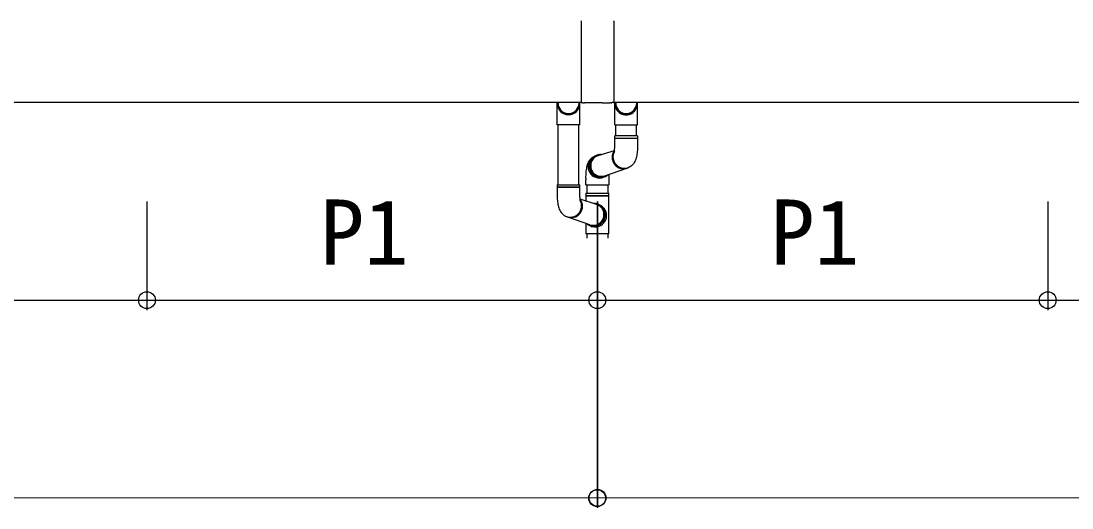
# Model space of a CAD drawing. Units: millimetres, scale not verified. Extents: x -693 to 693, y -1120 to 1121.
# Drawn here: x 378.6 to 484.8, y 438.7 to 488 of the extents above; entities that cross this region are included whole.
import ezdxf
from ezdxf.enums import TextEntityAlignment as Align

# ---------------------------------------------------------------- set-up
doc = ezdxf.new("R2010")
doc.units = ezdxf.units.MM
doc.header["$LTSCALE"] = 6
doc.layers.add('0-5_YKK_A1', color=4, linetype='Continuous')
doc.layers.add('0-6_YKK_D', color=6, linetype='Continuous')
doc.styles.add('ＭＳ ゴシック', font='')
doc.styles.get('ＭＳ ゴシック').set_extended_font_data('MS Gothic')

msp = doc.modelspace()

# ---------------------------------------------------------------- linework, layer by layer
at = {"layer": '0-5_YKK_A1'}
for p, q in [((435.155, 487.952), (435.155, 479.74)), ((438.455, 487.952), (438.455, 479.74)), ((435.158, 479.727), (301.83, 479.727)), ((432.745, 477.473), (432.745, 479.728)), ((432.845, 479.727), (432.845, 479.51)), ((434.945, 479.727), (434.945, 479.51)), ((435.045, 477.473), (435.045, 479.728)), ((435.18, 479.715), (435.355, 479.715)), ((435.355, 479.68), (435.355, 479.715)), ((435.405, 479.677), (435.505, 479.677)), ((435.505, 479.677), (435.505, 479.682)), ((436.305, 479.682), (435.505, 479.682)), ((436.305, 479.682), (436.305, 479.677)), ((437.305, 479.682), (438.105, 479.682)), ((438.105, 479.677), (438.105, 479.682)), ((438.205, 479.677), (438.105, 479.677)), ((438.255, 479.715), (438.255, 479.68)), ((438.43, 479.715), (438.255, 479.715)), ((571.78, 479.727), (438.451, 479.727)), ((438.564, 477.473), (438.564, 479.728)), ((438.665, 479.727), (438.665, 479.51)), ((440.765, 479.727), (440.765, 479.51)), ((440.864, 477.473), (440.864, 479.728)), ((435.045, 477.473), (432.745, 477.473)), ((432.845, 471.418), (432.845, 477.473)), ((434.945, 471.418), (434.945, 477.473)), ((438.564, 477.473), (440.864, 477.473)), ((438.664, 476.362), (438.664, 477.473)), ((440.764, 476.362), (440.764, 477.473)), ((438.564, 476.125), (438.564, 476.362)), ((438.584, 476.362), (438.564, 476.362)), ((438.564, 476.125), (440.864, 476.125)), ((438.564, 475.362), (438.564, 476.1)), ((438.584, 476.1), (438.564, 476.1)), ((440.864, 476.362), (438.584, 476.362)), ((440.864, 476.1), (438.584, 476.1)), ((440.864, 476.362), (440.864, 476.125)), ((440.864, 476.1), (440.864, 475.362)), ((436.878, 474.358), (438.533, 474.887)), ((437.554, 472.317), (439.798, 473.087)), ((440.013, 473.177), (439.921, 473.134)), ((432.745, 471.418), (432.745, 471.18)), ((432.745, 471.418), (435.025, 471.418)), ((435.025, 471.418), (435.045, 471.418)), ((435.045, 471.18), (435.045, 471.418)), ((435.654, 472.091), (435.654, 471.897)), ((435.654, 471.397), (435.654, 471.897)), ((437.626, 472.262), (437.491, 472.197)), ((437.954, 472.454), (437.954, 471.897)), ((437.954, 471.897), (437.954, 471.397)), ((435.045, 471.18), (432.745, 471.18)), ((432.745, 471.155), (432.745, 470.418)), ((432.745, 471.155), (435.025, 471.155)), ((435.025, 471.155), (435.045, 471.155)), ((435.045, 470.418), (435.045, 471.155)), ((435.654, 471.397), (437.954, 471.397)), ((435.655, 470.552), (435.655, 470.336)), ((435.655, 470.552), (437.955, 470.552)), ((435.755, 471.397), (435.755, 470.65)), ((435.755, 471.252), (435.755, 470.552)), ((435.755, 471.252), (435.755, 470.627)), ((437.855, 471.397), (437.855, 470.65)), ((437.855, 471.252), (437.855, 470.552)), ((437.855, 471.252), (437.855, 470.627)), ((437.955, 470.336), (437.955, 470.552)), ((436.732, 469.413), (435.076, 469.942)), ((435.655, 470.268), (435.655, 469.757)), ((435.659, 470.327), (437.95, 470.327)), ((435.659, 470.277), (437.95, 470.277)), ((437.955, 466.452), (437.955, 470.268)), ((433.596, 468.233), (433.688, 468.189)), ((436.056, 467.372), (433.811, 468.142)), ((435.654, 467.51), (435.654, 466.952)), ((435.655, 467.51), (435.655, 466.452)), ((435.983, 467.317), (436.118, 467.253)), ((435.655, 466.952), (435.655, 466.452)), ((437.955, 466.452), (435.655, 466.452)), ((435.755, 466.452), (435.755, 466.008)), ((437.855, 466.452), (437.855, 466.008))]:
    msp.add_line(p, q, dxfattribs=at)
for points in [[(437.305, 479.682), (437.305, 479.677), (436.305, 479.677)], [(438.512, 474.713), (438.514, 474.722), (438.519, 474.748), (438.527, 474.789), (438.534, 474.841), (438.541, 474.901), (438.548, 474.968), (438.554, 475.041), (438.558, 475.118), (438.562, 475.198), (438.564, 475.279), (438.564, 475.362)], [(440.864, 475.362), (440.863, 475.211), (440.858, 475.061), (440.85, 474.914), (440.84, 474.77), (440.826, 474.631), (440.809, 474.497), (440.788, 474.369), (440.764, 474.245), (440.735, 474.125), (440.701, 474.007), (440.658, 473.889), (440.605, 473.772), (440.54, 473.655), (440.461, 473.541), (440.368, 473.433), (440.261, 473.335), (440.142, 473.249), (440.013, 473.177)], [(435.654, 472.091), (435.656, 472.242), (435.661, 472.392), (435.668, 472.539), (435.679, 472.683), (435.693, 472.822), (435.71, 472.956), (435.731, 473.084), (435.755, 473.208), (435.784, 473.329), (435.818, 473.446), (435.861, 473.564), (435.913, 473.681), (435.978, 473.799), (436.057, 473.913), (436.151, 474.021), (436.257, 474.119), (436.376, 474.205), (436.506, 474.276)], [(437.676, 472.286), (437.549, 472.234), (437.412, 472.199), (437.272, 472.18), (437.13, 472.18), (436.989, 472.199), (436.85, 472.234), (436.718, 472.287), (436.592, 472.357), (436.476, 472.441), (436.371, 472.54), (436.279, 472.65), (436.201, 472.772), (436.138, 472.902), (436.092, 473.039), (436.063, 473.18), (436.052, 473.324), (436.058, 473.467), (436.083, 473.609), (436.124, 473.746), (436.183, 473.876), (436.257, 473.997), (436.346, 474.108), (436.447, 474.207), (436.485, 474.237)], [(432.745, 470.418), (432.747, 470.266), (432.751, 470.117), (432.759, 469.969), (432.77, 469.826), (432.784, 469.687), (432.801, 469.553), (432.821, 469.424), (432.845, 469.3), (432.874, 469.18), (432.909, 469.062), (432.951, 468.945), (433.004, 468.827), (433.069, 468.71), (433.148, 468.596), (433.241, 468.488), (433.348, 468.39), (433.467, 468.304), (433.596, 468.233)], [(435.098, 469.768), (435.095, 469.777), (435.09, 469.804), (435.083, 469.844), (435.075, 469.896), (435.068, 469.956), (435.061, 470.024), (435.056, 470.096), (435.051, 470.173), (435.048, 470.253), (435.046, 470.335), (435.045, 470.418)], [(435.933, 467.341), (436.06, 467.29), (436.197, 467.254), (436.337, 467.236), (436.479, 467.236), (436.62, 467.254), (436.758, 467.29), (436.891, 467.343), (437.017, 467.412), (437.133, 467.496), (437.238, 467.595), (437.33, 467.706), (437.408, 467.827), (437.471, 467.957), (437.517, 468.094), (437.546, 468.236), (437.557, 468.379), (437.55, 468.523), (437.526, 468.664), (437.484, 468.801), (437.426, 468.931), (437.352, 469.052), (437.263, 469.163), (437.161, 469.262), (437.124, 469.292)]]:
    msp.add_lwpolyline(points, dxfattribs=at)
for centre, radius, start, end in [((435.18, 487.952), 0.025, 90, 180), ((438.43, 487.952), 0.025, 0, 90), ((438.564, 476.112), 0.0125, 270, 90), ((440.864, 476.112), 0.0125, 90, 270), ((439.448, 474.185), 1.153, 141.85645, 294.23441), ((439.54, 474.229), 1.153, 151.77602, 294.34201), ((437.02, 473.244), 1.153, 112.6998, 269.8512), ((437.153, 473.311), 1.152, 87.49661, 294.28246), ((437.144, 473.32), 1.136, 88.04752, 180.85708), ((437.205, 473.334), 1.075, 107.71234, 288.93163), ((437.156, 473.309), 1.148, 180.31489, 310.50388), ((437.017, 473.197), 1.106, 269.96726, 295.33961), ((432.745, 471.168), 0.0125, 270, 90), ((435.045, 471.168), 0.0125, 90, 270), ((434.069, 469.284), 1.153, 245.65799, 28.22398), ((434.162, 469.24), 1.153, 245.76559, 38.14355), ((435.665, 470.336), 0.01, 180, 253.39845), ((435.665, 470.268), 0.01, 106.60155, 180), ((435.655, 470.302), 0.025, 286.60155, 73.39845), ((436.456, 468.367), 1.152, 245.71754, 92.50339), ((436.404, 468.389), 1.075, 251.06837, 72.28766), ((436.465, 468.375), 1.136, 359.14292, 91.95248), ((436.589, 468.299), 1.153, 270.1488, 67.3002), ((437.955, 470.302), 0.025, 106.60155, 253.39845), ((437.945, 470.336), 0.01, 286.60155, 0), ((437.945, 470.268), 0.01, 0, 73.39845), ((436.452, 468.365), 1.148, 229.49612, 359.68511), ((436.592, 468.252), 1.106, 244.66039, 270.03274)]:
    msp.add_arc(centre, radius, start, end, dxfattribs=at)
for centre, major_axis, ratio, start_param, end_param in [((433.895, 479.728), (0, 1.211), 0.949802, 1.5707963, 4.712389), ((433.895, 479.619), (1.15, 0), 0.99602, 3.1415927, 6.2831853), ((433.895, 479.728), (0, 1.131), 0.945819, 1.7644461, 4.5187392), ((435.18, 479.74), (0, -0.025), 0.998135, 4.712389, 6.2831853), ((435.405, 479.68), (0.05, 0), 0.061163, 3.1415927, 4.712389), ((438.205, 479.68), (0.05, 0), 0.061163, 4.712389, 6.2831853), ((438.43, 479.74), (0, -0.025), 0.998135, 6.2831853, 7.8539816), ((439.715, 479.728), (0, 1.211), 0.949802, 1.5707963, 4.712389), ((439.715, 479.619), (-1.15, 0), 0.99602, 6.2831853, 9.424778), ((439.715, 479.728), (0, 1.131), 0.945819, 1.7644461, 4.5187392)]:
    msp.add_ellipse(centre, major_axis=major_axis, ratio=ratio, start_param=start_param, end_param=end_param, dxfattribs=at)
at = {"layer": '0-6_YKK_D'}
for p, q in [((391.305, 469.727), (391.305, 458.742)), ((391.305, 469.727), (391.305, 458.742)), ((436.804, 469.727), (436.789, 438.731)), ((436.805, 469.727), (436.82, 438.753)), ((436.805, 469.727), (436.805, 458.742)), ((436.805, 469.727), (436.805, 458.742)), ((482.305, 469.727), (482.305, 458.742)), ((482.305, 469.727), (482.305, 458.742)), ((345.805, 459.742), (391.305, 459.742)), ((391.305, 459.742), (436.805, 459.742)), ((436.805, 459.742), (482.305, 459.742)), ((482.305, 459.742), (527.805, 459.742)), ((436.79, 439.731), (300.29, 439.796)), ((436.819, 439.753), (573.319, 439.817))]:
    msp.add_line(p, q, dxfattribs=at)
for centre in [(391.305, 459.742), (391.305, 459.742), (436.805, 459.742), (436.805, 459.742), (482.305, 459.742), (482.305, 459.742), (436.79, 439.731), (436.819, 439.753)]:
    msp.add_circle(centre, 0.85, dxfattribs=at)

# ---------------------------------------------------------------- texts
at = {"layer": '0-6_YKK_D', "style": 'ＭＳ ゴシック'}
for p in [(408.775, 461.342), (454.275, 461.342)]:
    msp.add_text('P1', height=6.598, dxfattribs=at).set_placement(p, align=Align.BOTTOM_LEFT)

doc.saveas('drawing.dxf')
